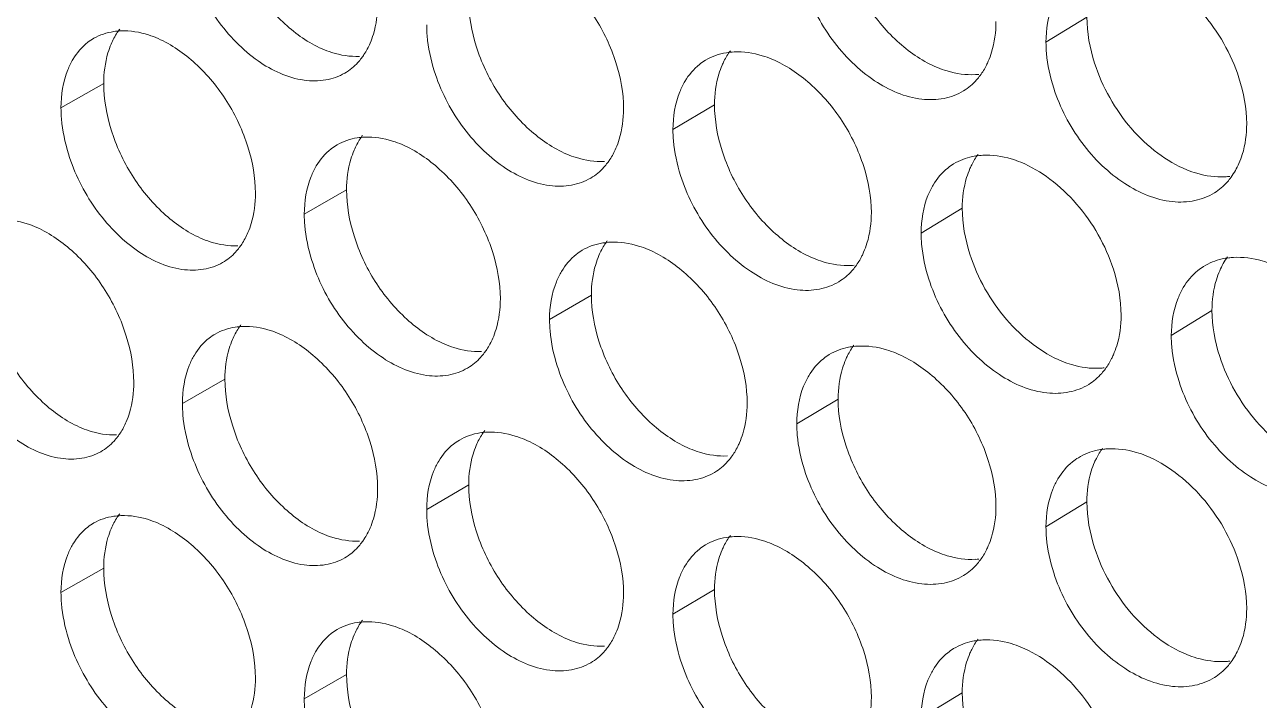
# Model space of a CAD drawing. Header units: millimetres. Extents: x 1177 to 4147, y 93 to 2194.
# Drawn here: x 2607.16 to 2627.24, y 760.61 to 771.58 of the extents above; entities that cross this region are included whole.
import ezdxf

# ---------------------------------------------------------------- set-up
doc = ezdxf.new("R2010")
doc.units = ezdxf.units.MM
doc.header["$LTSCALE"] = 0.1
doc.layers.get('0').update_dxf_attribs({"lineweight": 13})
doc.layers.add('标注', color=251, linetype='Continuous', lineweight=9)

# ---------------------------------------------------------------- blocks, each defined once
blk = doc.blocks.new('02')
at = {"layer": '标注'}
for p, q in [((4518.32, 693.704), (4517.37, 693.124)), ((4495.478, 692.164), (4494.485, 691.601)), ((4495.478, 692.164), (4494.485, 691.601)), ((4509.669, 691.67), (4508.703, 691.096)), ((4501.12, 689.696), (4500.138, 689.129)), ((4501.12, 689.696), (4500.138, 689.129)), ((4515.425, 689.27), (4514.47, 688.691)), ((4506.808, 687.255), (4505.836, 686.684)), ((4506.808, 687.255), (4505.836, 686.684)), ((4521.226, 686.896), (4520.281, 686.314)), ((4498.293, 685.302), (4497.306, 684.737)), ((4512.541, 684.841), (4511.58, 684.265)), ((4512.541, 684.841), (4511.58, 684.265)), ((4503.958, 682.847), (4502.981, 682.278)), ((4518.32, 682.454), (4517.37, 681.874)), ((4518.32, 682.454), (4517.37, 681.874)), ((4495.478, 680.914), (4494.485, 680.351)), ((4509.669, 680.42), (4508.703, 679.846)), ((4501.12, 678.446), (4500.138, 677.879)), ((4515.425, 678.02), (4514.47, 677.441))]:
    blk.add_line(p, q, dxfattribs=at)
for centre, radius, start, end in [((4515.644, 694.017), 1.649, 272.9969, 275.7719), ((4515.989, 688.839), 1.662, 93.0207, 95.749), ((4521.439, 691.662), 1.666, 273.2354, 276.9082), ((4512.763, 689.58), 1.64, 272.8765, 275.2009), ((4521.82, 686.451), 1.68, 93.2591, 96.8777), ((4513.09, 684.418), 1.654, 92.9003, 95.1818), ((4513.09, 684.418), 1.654, 92.9003, 95.1818), ((4518.536, 687.211), 1.657, 273.1165, 276.3409), ((4518.899, 682.016), 1.671, 93.1402, 96.3143), ((4518.899, 682.016), 1.671, 93.1402, 96.3143), ((4515.644, 682.767), 1.649, 272.9969, 275.7719), ((4515.644, 682.767), 1.649, 272.9969, 275.7719), ((4515.989, 677.589), 1.662, 93.0207, 95.749), ((4521.439, 680.412), 1.666, 273.2354, 276.9082), ((4521.439, 680.412), 1.666, 273.2354, 276.9082)]:
    blk.add_arc(centre, radius, start, end, dxfattribs=at)
for points, knots in [([(4498.293, 696.552), (4498.293, 696.19), (4498.43, 695.441), (4498.909, 694.404), (4499.627, 693.535), (4500.236, 693.107), (4500.554, 692.969)], [0, 0, 0, 0, 0.24456, 0.50691, 0.765504, 1, 1, 1, 1]), ([(4512.541, 696.091), (4512.541, 695.73), (4512.681, 694.982), (4513.171, 693.949), (4513.905, 693.088), (4514.524, 692.669), (4514.847, 692.535)], [0, 0, 0, 0, 0.243714, 0.505271, 0.763981, 1, 1, 1, 1]), ([(4507.555, 691.581), (4507.555, 691.942), (4507.415, 692.691), (4506.928, 693.725), (4506.199, 694.59), (4505.585, 695.014), (4505.264, 695.15)], [0, 0, 0, 0, 0.243914, 0.505794, 0.764596, 1, 1, 1, 1]), ([(4497.48, 694.917), (4497.62, 694.468), (4497.939, 693.825), (4498.537, 693.115), (4499.173, 692.566), (4499.907, 692.22), (4500.629, 692.219), (4500.944, 692.327), (4501.08, 692.406)], [0, 0, 0, 0, 0.287474, 0.429768, 0.565237, 0.801327, 0.903927, 1, 1, 1, 1]), ([(4522.034, 691.23), (4522.034, 691.591), (4521.856, 692.53), (4521.233, 693.623), (4520.411, 694.394), (4519.939, 694.675), (4519.698, 694.773)], [0, 0, 0, 0, 0.243289, 0.634182, 0.824608, 1, 1, 1, 1]), ([(4511.758, 694.448), (4511.902, 693.997), (4512.231, 693.352), (4512.847, 692.647), (4513.504, 692.104), (4514.26, 691.772), (4514.996, 691.79), (4515.316, 691.909), (4515.454, 691.993)], [0, 0, 0, 0, 0.28542, 0.427092, 0.562289, 0.79908, 0.902694, 1, 1, 1, 1]), ([(4517.649, 694.238), (4517.603, 694.161), (4517.433, 693.814), (4517.37, 693.42), (4517.37, 693.124)], [0, 0, 0, 0, 0.233202, 1, 1, 1, 1]), ([(4501.667, 693.1), (4501.696, 693.168), (4501.802, 693.462), (4501.842, 693.779), (4501.842, 694.018)], [0, 0, 0, 0, 0.235309, 1, 1, 1, 1]), ([(4503.958, 694.097), (4503.958, 693.736), (4504.096, 692.987), (4504.579, 691.952), (4505.304, 691.086), (4505.917, 690.661), (4506.237, 690.525)], [0, 0, 0, 0, 0.244219, 0.506251, 0.764892, 1, 1, 1, 1]), ([(4516.029, 692.68), (4516.059, 692.748), (4516.167, 693.043), (4516.208, 693.36), (4516.208, 693.6)], [0, 0, 0, 0, 0.236051, 1, 1, 1, 1]), ([(4518.32, 693.704), (4518.32, 693.344), (4518.495, 692.405), (4519.114, 691.31), (4519.933, 690.538), (4520.403, 690.257), (4520.644, 690.159)], [0, 0, 0, 0, 0.243591, 0.634592, 0.824826, 1, 1, 1, 1]), ([(4495.878, 693.386), (4495.821, 693.383), (4495.604, 693.364), (4495.39, 693.294), (4495.25, 693.214)], [0, 0, 0, 0, 0.258641, 1, 1, 1, 1]), ([(4495.878, 693.386), (4495.821, 693.383), (4495.604, 693.364), (4495.39, 693.294), (4495.25, 693.214)], [0, 0, 0, 0, 0.258641, 1, 1, 1, 1]), ([(4495.849, 693.427), (4495.83, 693.401), (4495.753, 693.292), (4495.691, 693.174), (4495.652, 693.081)], [0, 0, 0, 0, 0.243518, 1, 1, 1, 1]), ([(4495.849, 693.427), (4495.83, 693.401), (4495.753, 693.292), (4495.691, 693.174), (4495.652, 693.081)], [0, 0, 0, 0, 0.243518, 1, 1, 1, 1]), ([(4496.741, 693.207), (4496.668, 693.239), (4496.393, 693.344), (4496.094, 693.394), (4495.878, 693.386)], [0, 0, 0, 0, 0.266913, 1, 1, 1, 1]), ([(4496.741, 693.207), (4496.668, 693.239), (4496.393, 693.344), (4496.094, 693.394), (4495.878, 693.386)], [0, 0, 0, 0, 0.266913, 1, 1, 1, 1]), ([(4502.981, 693.528), (4502.981, 693.442), (4502.998, 693.08), (4503.074, 692.722), (4503.157, 692.459)], [0, 0, 0, 0, 0.239121, 1, 1, 1, 1]), ([(4495.25, 693.214), (4495.201, 693.186), (4495.007, 693.058), (4494.853, 692.875), (4494.763, 692.724)], [0, 0, 0, 0, 0.24456, 1, 1, 1, 1]), ([(4495.25, 693.214), (4495.201, 693.186), (4495.007, 693.058), (4494.853, 692.875), (4494.763, 692.724)], [0, 0, 0, 0, 0.24456, 1, 1, 1, 1]), ([(4495.652, 693.081), (4495.623, 693.014), (4495.517, 692.719), (4495.478, 692.403), (4495.478, 692.164)], [0, 0, 0, 0, 0.234922, 1, 1, 1, 1]), ([(4495.652, 693.081), (4495.623, 693.014), (4495.517, 692.719), (4495.478, 692.403), (4495.478, 692.164)], [0, 0, 0, 0, 0.234922, 1, 1, 1, 1]), ([(4499.003, 689.622), (4499.003, 689.983), (4498.866, 690.733), (4498.385, 691.77), (4497.666, 692.639), (4497.058, 693.068), (4496.741, 693.207)], [0, 0, 0, 0, 0.244427, 0.506785, 0.765518, 1, 1, 1, 1]), ([(4499.003, 689.622), (4499.003, 689.983), (4498.866, 690.733), (4498.385, 691.77), (4497.666, 692.639), (4497.058, 693.068), (4496.741, 693.207)], [0, 0, 0, 0, 0.244427, 0.506785, 0.765518, 1, 1, 1, 1]), ([(4501.468, 692.755), (4501.488, 692.781), (4501.564, 692.889), (4501.627, 693.008), (4501.667, 693.1)], [0, 0, 0, 0, 0.243785, 1, 1, 1, 1]), ([(4517.37, 693.124), (4517.37, 693.037), (4517.387, 692.676), (4517.465, 692.319), (4517.549, 692.057)], [0, 0, 0, 0, 0.23931, 1, 1, 1, 1]), ([(4500.554, 692.969), (4500.626, 692.937), (4500.902, 692.833), (4501.202, 692.785), (4501.419, 692.794)], [0, 0, 0, 0, 0.266492, 1, 1, 1, 1]), ([(4501.08, 692.406), (4501.192, 692.471), (4501.33, 692.584), (4501.441, 692.719), (4501.468, 692.755)], [0, 0, 0, 0, 0.744134, 1, 1, 1, 1]), ([(4510.123, 692.897), (4510.064, 692.894), (4509.833, 692.871), (4509.608, 692.793), (4509.46, 692.705)], [0, 0, 0, 0, 0.258753, 1, 1, 1, 1]), ([(4510.038, 692.925), (4509.981, 692.848), (4509.913, 692.737), (4509.859, 692.62), (4509.846, 692.59)], [0, 0, 0, 0, 0.74352, 1, 1, 1, 1]), ([(4511.004, 692.729), (4510.93, 692.76), (4510.648, 692.862), (4510.343, 692.908), (4510.123, 692.897)], [0, 0, 0, 0, 0.266077, 1, 1, 1, 1]), ([(4494.763, 692.724), (4494.717, 692.647), (4494.547, 692.297), (4494.485, 691.9), (4494.485, 691.601)], [0, 0, 0, 0, 0.231308, 1, 1, 1, 1]), ([(4494.763, 692.724), (4494.717, 692.647), (4494.547, 692.297), (4494.485, 691.9), (4494.485, 691.601)], [0, 0, 0, 0, 0.231308, 1, 1, 1, 1]), ([(4503.157, 692.459), (4503.298, 692.01), (4503.621, 691.365), (4504.227, 690.658), (4504.871, 690.111), (4505.614, 689.771), (4506.341, 689.777), (4506.658, 689.89), (4506.795, 689.97)], [0, 0, 0, 0, 0.286646, 0.428688, 0.564047, 0.800418, 0.903427, 1, 1, 1, 1]), ([(4509.46, 692.705), (4509.412, 692.676), (4509.222, 692.545), (4509.07, 692.363), (4508.981, 692.214)], [0, 0, 0, 0, 0.245151, 1, 1, 1, 1]), ([(4509.846, 692.59), (4509.817, 692.522), (4509.709, 692.227), (4509.669, 691.91), (4509.669, 691.67)], [0, 0, 0, 0, 0.235665, 1, 1, 1, 1]), ([(4513.313, 689.17), (4513.313, 689.531), (4513.172, 690.28), (4512.681, 691.313), (4511.946, 692.174), (4511.327, 692.594), (4511.004, 692.729)], [0, 0, 0, 0, 0.243576, 0.505139, 0.763987, 1, 1, 1, 1]), ([(4514.847, 692.535), (4514.921, 692.505), (4515.204, 692.403), (4515.51, 692.359), (4515.73, 692.371)], [0, 0, 0, 0, 0.265674, 1, 1, 1, 1]), ([(4515.841, 692.351), (4515.897, 692.427), (4515.963, 692.536), (4516.016, 692.65), (4516.029, 692.68)], [0, 0, 0, 0, 0.743887, 1, 1, 1, 1]), ([(4495.478, 692.164), (4495.478, 691.802), (4495.615, 691.052), (4496.091, 690.015), (4496.806, 689.144), (4497.412, 688.714), (4497.729, 688.575)], [0, 0, 0, 0, 0.244732, 0.507241, 0.765812, 1, 1, 1, 1]), ([(4495.478, 692.164), (4495.478, 691.802), (4495.615, 691.052), (4496.091, 690.015), (4496.806, 689.144), (4497.412, 688.714), (4497.729, 688.575)], [0, 0, 0, 0, 0.244732, 0.507241, 0.765812, 1, 1, 1, 1]), ([(4508.981, 692.214), (4508.935, 692.137), (4508.765, 691.788), (4508.703, 691.393), (4508.703, 691.096)], [0, 0, 0, 0, 0.2325, 1, 1, 1, 1]), ([(4515.454, 691.993), (4515.566, 692.061), (4515.703, 692.178), (4515.814, 692.315), (4515.841, 692.351)], [0, 0, 0, 0, 0.744581, 1, 1, 1, 1]), ([(4517.549, 692.057), (4517.695, 691.606), (4518.028, 690.96), (4518.651, 690.257), (4519.316, 689.716), (4520.081, 689.391), (4520.822, 689.417), (4521.144, 689.54), (4521.283, 689.626)], [0, 0, 0, 0, 0.284613, 0.426043, 0.561135, 0.798206, 0.902216, 1, 1, 1, 1]), ([(4494.485, 691.601), (4494.485, 691.515), (4494.502, 691.153), (4494.577, 690.794), (4494.659, 690.531)], [0, 0, 0, 0, 0.239012, 1, 1, 1, 1]), ([(4494.485, 691.601), (4494.485, 691.515), (4494.502, 691.153), (4494.577, 690.794), (4494.659, 690.531)], [0, 0, 0, 0, 0.239012, 1, 1, 1, 1]), ([(4509.669, 691.67), (4509.669, 691.309), (4509.808, 690.56), (4510.296, 689.526), (4511.027, 688.664), (4511.644, 688.243), (4511.966, 688.108)], [0, 0, 0, 0, 0.243882, 0.505596, 0.764283, 1, 1, 1, 1]), ([(4507.378, 690.662), (4507.407, 690.73), (4507.514, 691.024), (4507.555, 691.341), (4507.555, 691.581)], [0, 0, 0, 0, 0.235606, 1, 1, 1, 1]), ([(4508.703, 691.096), (4508.703, 691.01), (4508.719, 690.648), (4508.797, 690.29), (4508.88, 690.028)], [0, 0, 0, 0, 0.239196, 1, 1, 1, 1]), ([(4521.853, 690.31), (4521.883, 690.378), (4521.992, 690.673), (4522.034, 690.991), (4522.034, 691.23)], [0, 0, 0, 0, 0.236346, 1, 1, 1, 1]), ([(4500.9, 690.741), (4500.851, 690.712), (4500.659, 690.583), (4500.505, 690.4), (4500.416, 690.25)], [0, 0, 0, 0, 0.244804, 1, 1, 1, 1]), ([(4500.9, 690.741), (4500.851, 690.712), (4500.659, 690.583), (4500.505, 690.4), (4500.416, 690.25)], [0, 0, 0, 0, 0.244804, 1, 1, 1, 1]), ([(4501.541, 690.92), (4501.484, 690.918), (4501.261, 690.897), (4501.043, 690.824), (4500.9, 690.741)], [0, 0, 0, 0, 0.258684, 1, 1, 1, 1]), ([(4501.541, 690.92), (4501.484, 690.918), (4501.261, 690.897), (4501.043, 690.824), (4500.9, 690.741)], [0, 0, 0, 0, 0.258684, 1, 1, 1, 1]), ([(4501.492, 690.959), (4501.473, 690.933), (4501.397, 690.825), (4501.334, 690.707), (4501.295, 690.615)], [0, 0, 0, 0, 0.243764, 1, 1, 1, 1]), ([(4501.492, 690.959), (4501.473, 690.933), (4501.397, 690.825), (4501.334, 690.707), (4501.295, 690.615)], [0, 0, 0, 0, 0.243764, 1, 1, 1, 1]), ([(4502.412, 690.746), (4502.339, 690.777), (4502.061, 690.881), (4501.759, 690.929), (4501.541, 690.92)], [0, 0, 0, 0, 0.266573, 1, 1, 1, 1]), ([(4502.412, 690.746), (4502.339, 690.777), (4502.061, 690.881), (4501.759, 690.929), (4501.541, 690.92)], [0, 0, 0, 0, 0.266573, 1, 1, 1, 1]), ([(4504.693, 687.171), (4504.693, 687.532), (4504.554, 688.282), (4504.069, 689.317), (4503.343, 690.183), (4502.731, 690.609), (4502.412, 690.746)], [0, 0, 0, 0, 0.244084, 0.506123, 0.764903, 1, 1, 1, 1]), ([(4504.693, 687.171), (4504.693, 687.532), (4504.554, 688.282), (4504.069, 689.317), (4503.343, 690.183), (4502.731, 690.609), (4502.412, 690.746)], [0, 0, 0, 0, 0.244084, 0.506123, 0.764903, 1, 1, 1, 1]), ([(4494.659, 690.531), (4494.798, 690.083), (4495.115, 689.439), (4495.709, 688.729), (4496.342, 688.178), (4497.071, 687.829), (4497.79, 687.825), (4498.104, 687.931), (4498.239, 688.009)], [0, 0, 0, 0, 0.287891, 0.430312, 0.565838, 0.801787, 0.904179, 1, 1, 1, 1]), ([(4494.659, 690.531), (4494.798, 690.083), (4495.115, 689.439), (4495.709, 688.729), (4496.342, 688.178), (4497.071, 687.829), (4497.79, 687.825), (4498.104, 687.931), (4498.239, 688.009)], [0, 0, 0, 0, 0.287891, 0.430312, 0.565838, 0.801787, 0.904179, 1, 1, 1, 1]), ([(4501.295, 690.615), (4501.266, 690.547), (4501.16, 690.252), (4501.12, 689.936), (4501.12, 689.696)], [0, 0, 0, 0, 0.235219, 1, 1, 1, 1]), ([(4501.295, 690.615), (4501.266, 690.547), (4501.16, 690.252), (4501.12, 689.936), (4501.12, 689.696)], [0, 0, 0, 0, 0.235219, 1, 1, 1, 1]), ([(4506.237, 690.525), (4506.31, 690.494), (4506.589, 690.391), (4506.891, 690.345), (4507.109, 690.355)], [0, 0, 0, 0, 0.26616, 1, 1, 1, 1]), ([(4507.183, 690.323), (4507.202, 690.348), (4507.277, 690.455), (4507.339, 690.571), (4507.378, 690.662)], [0, 0, 0, 0, 0.244103, 1, 1, 1, 1]), ([(4515.823, 690.493), (4515.769, 690.487), (4515.56, 690.456), (4515.358, 690.379), (4515.224, 690.298)], [0, 0, 0, 0, 0.257249, 1, 1, 1, 1]), ([(4515.791, 690.518), (4515.735, 690.443), (4515.67, 690.334), (4515.616, 690.22), (4515.604, 690.19)], [0, 0, 0, 0, 0.743867, 1, 1, 1, 1]), ([(4516.789, 690.335), (4516.715, 690.365), (4516.43, 690.466), (4516.123, 690.51), (4515.901, 690.499)], [0, 0, 0, 0, 0.265755, 1, 1, 1, 1]), ([(4500.416, 690.25), (4500.37, 690.173), (4500.199, 689.824), (4500.138, 689.427), (4500.138, 689.129)], [0, 0, 0, 0, 0.231788, 1, 1, 1, 1]), ([(4500.416, 690.25), (4500.37, 690.173), (4500.199, 689.824), (4500.138, 689.427), (4500.138, 689.129)], [0, 0, 0, 0, 0.231788, 1, 1, 1, 1]), ([(4506.795, 689.97), (4506.907, 690.037), (4507.045, 690.151), (4507.156, 690.287), (4507.183, 690.323)], [0, 0, 0, 0, 0.744319, 1, 1, 1, 1]), ([(4515.224, 690.298), (4515.176, 690.269), (4514.988, 690.137), (4514.837, 689.956), (4514.748, 689.807)], [0, 0, 0, 0, 0.24537, 1, 1, 1, 1]), ([(4515.604, 690.19), (4515.574, 690.122), (4515.466, 689.827), (4515.425, 689.509), (4515.425, 689.27)], [0, 0, 0, 0, 0.235961, 1, 1, 1, 1]), ([(4519.116, 686.787), (4519.116, 687.148), (4518.939, 688.087), (4518.318, 689.181), (4517.499, 689.954), (4517.029, 690.237), (4516.789, 690.335)], [0, 0, 0, 0, 0.243452, 0.63453, 0.824864, 1, 1, 1, 1]), ([(4520.644, 690.159), (4520.718, 690.129), (4521.004, 690.029), (4521.311, 689.986), (4521.533, 689.999)], [0, 0, 0, 0, 0.265359, 1, 1, 1, 1]), ([(4508.88, 690.028), (4509.023, 689.578), (4509.35, 688.933), (4509.962, 688.227), (4510.615, 687.683), (4511.366, 687.348), (4512.099, 687.362), (4512.418, 687.479), (4512.556, 687.562)], [0, 0, 0, 0, 0.285826, 0.427621, 0.562871, 0.799523, 0.902937, 1, 1, 1, 1]), ([(4521.283, 689.626), (4521.395, 689.695), (4521.532, 689.813), (4521.643, 689.951), (4521.669, 689.988)], [0, 0, 0, 0, 0.744745, 1, 1, 1, 1]), ([(4498.829, 688.704), (4498.858, 688.772), (4498.964, 689.066), (4499.003, 689.383), (4499.003, 689.622)], [0, 0, 0, 0, 0.23516, 1, 1, 1, 1]), ([(4498.829, 688.704), (4498.858, 688.772), (4498.964, 689.066), (4499.003, 689.383), (4499.003, 689.622)], [0, 0, 0, 0, 0.23516, 1, 1, 1, 1]), ([(4501.12, 689.696), (4501.12, 689.335), (4501.257, 688.585), (4501.739, 687.549), (4502.46, 686.682), (4503.071, 686.256), (4503.389, 686.119)], [0, 0, 0, 0, 0.244389, 0.506579, 0.765197, 1, 1, 1, 1]), ([(4501.12, 689.696), (4501.12, 689.335), (4501.257, 688.585), (4501.739, 687.549), (4502.46, 686.682), (4503.071, 686.256), (4503.389, 686.119)], [0, 0, 0, 0, 0.244389, 0.506579, 0.765197, 1, 1, 1, 1]), ([(4514.748, 689.807), (4514.702, 689.73), (4514.532, 689.382), (4514.47, 688.987), (4514.47, 688.691)], [0, 0, 0, 0, 0.232969, 1, 1, 1, 1]), ([(4493.923, 688.823), (4493.851, 688.855), (4493.577, 688.961), (4493.279, 689.011), (4493.063, 689.003)], [0, 0, 0, 0, 0.267086, 1, 1, 1, 1]), ([(4500.138, 689.129), (4500.138, 689.043), (4500.154, 688.681), (4500.23, 688.323), (4500.313, 688.06)], [0, 0, 0, 0, 0.239084, 1, 1, 1, 1]), ([(4500.138, 689.129), (4500.138, 689.043), (4500.154, 688.681), (4500.23, 688.323), (4500.313, 688.06)], [0, 0, 0, 0, 0.239084, 1, 1, 1, 1]), ([(4513.134, 688.251), (4513.164, 688.318), (4513.272, 688.613), (4513.313, 688.931), (4513.313, 689.17)], [0, 0, 0, 0, 0.235903, 1, 1, 1, 1]), ([(4515.425, 689.27), (4515.425, 688.909), (4515.6, 687.97), (4516.216, 686.874), (4517.032, 686.1), (4517.5, 685.817), (4517.74, 685.719)], [0, 0, 0, 0, 0.243755, 0.63494, 0.825083, 1, 1, 1, 1]), ([(4496.176, 685.232), (4496.176, 685.593), (4496.039, 686.343), (4495.56, 687.381), (4494.844, 688.252), (4494.239, 688.683), (4493.923, 688.823)], [0, 0, 0, 0, 0.244599, 0.507118, 0.765827, 1, 1, 1, 1]), ([(4497.729, 688.575), (4497.801, 688.544), (4498.076, 688.439), (4498.375, 688.39), (4498.591, 688.399)], [0, 0, 0, 0, 0.266662, 1, 1, 1, 1]), ([(4497.729, 688.575), (4497.801, 688.544), (4498.076, 688.439), (4498.375, 688.39), (4498.591, 688.399)], [0, 0, 0, 0, 0.266662, 1, 1, 1, 1]), ([(4498.628, 688.356), (4498.648, 688.382), (4498.725, 688.492), (4498.789, 688.611), (4498.829, 688.704)], [0, 0, 0, 0, 0.243623, 1, 1, 1, 1]), ([(4498.628, 688.356), (4498.648, 688.382), (4498.725, 688.492), (4498.789, 688.611), (4498.829, 688.704)], [0, 0, 0, 0, 0.243623, 1, 1, 1, 1]), ([(4507.251, 688.481), (4507.192, 688.478), (4506.965, 688.456), (4506.741, 688.38), (4506.595, 688.294)], [0, 0, 0, 0, 0.258729, 1, 1, 1, 1]), ([(4507.251, 688.481), (4507.192, 688.478), (4506.965, 688.456), (4506.741, 688.38), (4506.595, 688.294)], [0, 0, 0, 0, 0.258729, 1, 1, 1, 1]), ([(4507.178, 688.513), (4507.159, 688.487), (4507.084, 688.381), (4507.023, 688.265), (4506.984, 688.175)], [0, 0, 0, 0, 0.244083, 1, 1, 1, 1]), ([(4507.178, 688.513), (4507.159, 688.487), (4507.084, 688.381), (4507.023, 688.265), (4506.984, 688.175)], [0, 0, 0, 0, 0.244083, 1, 1, 1, 1]), ([(4508.128, 688.311), (4508.055, 688.342), (4507.774, 688.445), (4507.471, 688.491), (4507.251, 688.481)], [0, 0, 0, 0, 0.26624, 1, 1, 1, 1]), ([(4508.128, 688.311), (4508.055, 688.342), (4507.774, 688.445), (4507.471, 688.491), (4507.251, 688.481)], [0, 0, 0, 0, 0.26624, 1, 1, 1, 1]), ([(4514.47, 688.691), (4514.47, 688.605), (4514.487, 688.243), (4514.564, 687.886), (4514.648, 687.624)], [0, 0, 0, 0, 0.239271, 1, 1, 1, 1]), ([(4498.239, 688.009), (4498.352, 688.074), (4498.49, 688.186), (4498.601, 688.32), (4498.628, 688.356)], [0, 0, 0, 0, 0.744037, 1, 1, 1, 1]), ([(4498.239, 688.009), (4498.352, 688.074), (4498.49, 688.186), (4498.601, 688.32), (4498.628, 688.356)], [0, 0, 0, 0, 0.744037, 1, 1, 1, 1]), ([(4506.595, 688.294), (4506.547, 688.265), (4506.356, 688.135), (4506.204, 687.952), (4506.115, 687.803)], [0, 0, 0, 0, 0.245038, 1, 1, 1, 1]), ([(4506.595, 688.294), (4506.547, 688.265), (4506.356, 688.135), (4506.204, 687.952), (4506.115, 687.803)], [0, 0, 0, 0, 0.245038, 1, 1, 1, 1]), ([(4506.984, 688.175), (4506.955, 688.107), (4506.848, 687.812), (4506.808, 687.495), (4506.808, 687.255)], [0, 0, 0, 0, 0.235516, 1, 1, 1, 1]), ([(4506.984, 688.175), (4506.955, 688.107), (4506.848, 687.812), (4506.808, 687.495), (4506.808, 687.255)], [0, 0, 0, 0, 0.235516, 1, 1, 1, 1]), ([(4510.428, 684.747), (4510.428, 685.108), (4510.288, 685.857), (4509.799, 686.891), (4509.067, 687.753), (4508.45, 688.176), (4508.128, 688.311)], [0, 0, 0, 0, 0.243745, 0.505466, 0.764291, 1, 1, 1, 1]), ([(4510.428, 684.747), (4510.428, 685.108), (4510.288, 685.857), (4509.799, 686.891), (4509.067, 687.753), (4508.45, 688.176), (4508.128, 688.311)], [0, 0, 0, 0, 0.243745, 0.505466, 0.764291, 1, 1, 1, 1]), ([(4512.944, 687.918), (4513, 687.995), (4513.067, 688.105), (4513.121, 688.22), (4513.134, 688.251)], [0, 0, 0, 0, 0.743715, 1, 1, 1, 1]), ([(4500.313, 688.06), (4500.453, 687.611), (4500.774, 686.967), (4501.376, 686.258), (4502.016, 685.71), (4502.755, 685.367), (4503.479, 685.369), (4503.795, 685.48), (4503.931, 685.56)], [0, 0, 0, 0, 0.287059, 0.429226, 0.56464, 0.800871, 0.903676, 1, 1, 1, 1]), ([(4500.313, 688.06), (4500.453, 687.611), (4500.774, 686.967), (4501.376, 686.258), (4502.016, 685.71), (4502.755, 685.367), (4503.479, 685.369), (4503.795, 685.48), (4503.931, 685.56)], [0, 0, 0, 0, 0.287059, 0.429226, 0.56464, 0.800871, 0.903676, 1, 1, 1, 1]), ([(4511.966, 688.108), (4512.039, 688.078), (4512.321, 687.976), (4512.625, 687.931), (4512.845, 687.942)], [0, 0, 0, 0, 0.265834, 1, 1, 1, 1]), ([(4512.556, 687.562), (4512.668, 687.63), (4512.806, 687.745), (4512.917, 687.882), (4512.944, 687.918)], [0, 0, 0, 0, 0.744496, 1, 1, 1, 1]), ([(4521.032, 687.918), (4520.984, 687.889), (4520.798, 687.756), (4520.648, 687.575), (4520.56, 687.427)], [0, 0, 0, 0, 0.245581, 1, 1, 1, 1]), ([(4521.619, 688.118), (4521.566, 688.112), (4521.361, 688.077), (4521.163, 687.999), (4521.032, 687.918)], [0, 0, 0, 0, 0.256832, 1, 1, 1, 1]), ([(4522.619, 687.968), (4522.544, 687.998), (4522.257, 688.098), (4521.947, 688.14), (4521.724, 688.128)], [0, 0, 0, 0, 0.26544, 1, 1, 1, 1]), ([(4492.675, 687.782), (4492.675, 687.421), (4492.811, 686.671), (4493.285, 685.632), (4493.997, 684.76), (4494.601, 684.328), (4494.917, 684.189)], [0, 0, 0, 0, 0.244904, 0.507573, 0.76612, 1, 1, 1, 1]), ([(4506.115, 687.803), (4506.069, 687.726), (4505.898, 687.377), (4505.836, 686.981), (4505.836, 686.684)], [0, 0, 0, 0, 0.232263, 1, 1, 1, 1]), ([(4506.115, 687.803), (4506.069, 687.726), (4505.898, 687.377), (4505.836, 686.981), (4505.836, 686.684)], [0, 0, 0, 0, 0.232263, 1, 1, 1, 1]), ([(4514.648, 687.624), (4514.793, 687.173), (4515.124, 686.527), (4515.744, 685.824), (4516.404, 685.282), (4517.165, 684.953), (4517.903, 684.975), (4518.224, 685.096), (4518.362, 685.181)], [0, 0, 0, 0, 0.285015, 0.426566, 0.56171, 0.798641, 0.902454, 1, 1, 1, 1]), ([(4521.406, 687.818), (4521.376, 687.75), (4521.267, 687.454), (4521.226, 687.136), (4521.226, 686.896)], [0, 0, 0, 0, 0.236256, 1, 1, 1, 1]), ([(4520.56, 687.427), (4520.514, 687.349), (4520.344, 687.002), (4520.281, 686.609), (4520.281, 686.314)], [0, 0, 0, 0, 0.233434, 1, 1, 1, 1]), ([(4504.517, 686.253), (4504.546, 686.32), (4504.653, 686.615), (4504.693, 686.932), (4504.693, 687.171)], [0, 0, 0, 0, 0.235457, 1, 1, 1, 1]), ([(4504.517, 686.253), (4504.546, 686.32), (4504.653, 686.615), (4504.693, 686.932), (4504.693, 687.171)], [0, 0, 0, 0, 0.235457, 1, 1, 1, 1]), ([(4506.808, 687.255), (4506.808, 686.894), (4506.946, 686.145), (4507.432, 685.111), (4508.16, 684.247), (4508.775, 683.824), (4509.096, 683.688)], [0, 0, 0, 0, 0.24405, 0.505923, 0.764587, 1, 1, 1, 1]), ([(4506.808, 687.255), (4506.808, 686.894), (4506.946, 686.145), (4507.432, 685.111), (4508.16, 684.247), (4508.775, 683.824), (4509.096, 683.688)], [0, 0, 0, 0, 0.24405, 0.505923, 0.764587, 1, 1, 1, 1]), ([(4518.936, 685.866), (4518.965, 685.934), (4519.074, 686.229), (4519.116, 686.547), (4519.116, 686.787)], [0, 0, 0, 0, 0.236199, 1, 1, 1, 1]), ([(4521.226, 686.896), (4521.226, 686.536), (4521.402, 685.597), (4522.024, 684.504), (4522.845, 683.733), (4523.318, 683.453), (4523.559, 683.356)], [0, 0, 0, 0, 0.243429, 0.634245, 0.824571, 1, 1, 1, 1]), ([(4498.704, 686.524), (4498.647, 686.522), (4498.427, 686.502), (4498.211, 686.431), (4498.069, 686.349)], [0, 0, 0, 0, 0.258662, 1, 1, 1, 1]), ([(4498.667, 686.567), (4498.647, 686.541), (4498.57, 686.432), (4498.507, 686.313), (4498.468, 686.22)], [0, 0, 0, 0, 0.243602, 1, 1, 1, 1]), ([(4499.57, 686.348), (4499.498, 686.38), (4499.221, 686.485), (4498.921, 686.533), (4498.704, 686.524)], [0, 0, 0, 0, 0.266742, 1, 1, 1, 1]), ([(4505.836, 686.684), (4505.836, 686.597), (4505.853, 686.236), (4505.93, 685.878), (4506.013, 685.615)], [0, 0, 0, 0, 0.239158, 1, 1, 1, 1]), ([(4505.836, 686.684), (4505.836, 686.597), (4505.853, 686.236), (4505.93, 685.878), (4506.013, 685.615)], [0, 0, 0, 0, 0.239158, 1, 1, 1, 1]), ([(4491.85, 686.152), (4491.988, 685.704), (4492.302, 685.061), (4492.894, 684.349), (4493.522, 683.797), (4494.247, 683.446), (4494.963, 683.437), (4495.276, 683.542), (4495.411, 683.619)], [0, 0, 0, 0, 0.288311, 0.430859, 0.566442, 0.80225, 0.904434, 1, 1, 1, 1]), ([(4498.069, 686.349), (4498.02, 686.321), (4497.827, 686.192), (4497.673, 686.009), (4497.584, 685.859)], [0, 0, 0, 0, 0.244683, 1, 1, 1, 1]), ([(4498.468, 686.22), (4498.439, 686.152), (4498.333, 685.857), (4498.293, 685.541), (4498.293, 685.302)], [0, 0, 0, 0, 0.235071, 1, 1, 1, 1]), ([(4501.842, 682.768), (4501.842, 683.129), (4501.704, 683.879), (4501.221, 684.915), (4500.499, 685.782), (4499.889, 686.21), (4499.57, 686.348)], [0, 0, 0, 0, 0.244255, 0.506454, 0.76521, 1, 1, 1, 1]), ([(4504.32, 685.911), (4504.339, 685.936), (4504.415, 686.044), (4504.477, 686.161), (4504.517, 686.253)], [0, 0, 0, 0, 0.243945, 1, 1, 1, 1]), ([(4504.32, 685.911), (4504.339, 685.936), (4504.415, 686.044), (4504.477, 686.161), (4504.517, 686.253)], [0, 0, 0, 0, 0.243945, 1, 1, 1, 1]), ([(4520.281, 686.314), (4520.281, 686.227), (4520.299, 685.866), (4520.377, 685.509), (4520.461, 685.247)], [0, 0, 0, 0, 0.239348, 1, 1, 1, 1]), ([(4497.584, 685.859), (4497.538, 685.782), (4497.367, 685.432), (4497.306, 685.035), (4497.306, 684.737)], [0, 0, 0, 0, 0.231548, 1, 1, 1, 1]), ([(4503.389, 686.119), (4503.462, 686.087), (4503.74, 685.984), (4504.041, 685.936), (4504.258, 685.946)], [0, 0, 0, 0, 0.266325, 1, 1, 1, 1]), ([(4503.389, 686.119), (4503.462, 686.087), (4503.74, 685.984), (4504.041, 685.936), (4504.258, 685.946)], [0, 0, 0, 0, 0.266325, 1, 1, 1, 1]), ([(4503.931, 685.56), (4504.044, 685.626), (4504.182, 685.739), (4504.293, 685.875), (4504.32, 685.911)], [0, 0, 0, 0, 0.744227, 1, 1, 1, 1]), ([(4503.931, 685.56), (4504.044, 685.626), (4504.182, 685.739), (4504.293, 685.875), (4504.32, 685.911)], [0, 0, 0, 0, 0.744227, 1, 1, 1, 1]), ([(4512.336, 685.873), (4512.288, 685.844), (4512.099, 685.713), (4511.948, 685.531), (4511.859, 685.382)], [0, 0, 0, 0, 0.245262, 1, 1, 1, 1]), ([(4512.336, 685.873), (4512.288, 685.844), (4512.099, 685.713), (4511.948, 685.531), (4511.859, 685.382)], [0, 0, 0, 0, 0.245262, 1, 1, 1, 1]), ([(4512.941, 686.065), (4512.887, 686.06), (4512.676, 686.03), (4512.472, 685.954), (4512.336, 685.873)], [0, 0, 0, 0, 0.257466, 1, 1, 1, 1]), ([(4512.941, 686.065), (4512.887, 686.06), (4512.676, 686.03), (4512.472, 685.954), (4512.336, 685.873)], [0, 0, 0, 0, 0.257466, 1, 1, 1, 1]), ([(4512.909, 686.093), (4512.852, 686.017), (4512.786, 685.907), (4512.732, 685.792), (4512.719, 685.762)], [0, 0, 0, 0, 0.743694, 1, 1, 1, 1]), ([(4512.909, 686.093), (4512.852, 686.017), (4512.786, 685.907), (4512.732, 685.792), (4512.719, 685.762)], [0, 0, 0, 0, 0.743694, 1, 1, 1, 1]), ([(4513.891, 685.904), (4513.817, 685.934), (4513.533, 686.036), (4513.228, 686.081), (4513.007, 686.069)], [0, 0, 0, 0, 0.265915, 1, 1, 1, 1]), ([(4513.891, 685.904), (4513.817, 685.934), (4513.533, 686.036), (4513.228, 686.081), (4513.007, 686.069)], [0, 0, 0, 0, 0.265915, 1, 1, 1, 1]), ([(4516.208, 682.35), (4516.208, 682.711), (4516.067, 683.46), (4515.574, 684.491), (4514.836, 685.351), (4514.214, 685.77), (4513.891, 685.904)], [0, 0, 0, 0, 0.243409, 0.504813, 0.763684, 1, 1, 1, 1]), ([(4516.208, 682.35), (4516.208, 682.711), (4516.067, 683.46), (4515.574, 684.491), (4514.836, 685.351), (4514.214, 685.77), (4513.891, 685.904)], [0, 0, 0, 0, 0.243409, 0.504813, 0.763684, 1, 1, 1, 1]), ([(4518.75, 685.541), (4518.805, 685.616), (4518.87, 685.724), (4518.923, 685.837), (4518.936, 685.866)], [0, 0, 0, 0, 0.744058, 1, 1, 1, 1]), ([(4506.013, 685.615), (4506.155, 685.165), (4506.48, 684.521), (4507.089, 683.814), (4507.737, 683.268), (4508.484, 682.931), (4509.215, 682.941), (4509.533, 683.056), (4509.67, 683.138)], [0, 0, 0, 0, 0.286235, 0.428153, 0.563457, 0.799968, 0.903181, 1, 1, 1, 1]), ([(4506.013, 685.615), (4506.155, 685.165), (4506.48, 684.521), (4507.089, 683.814), (4507.737, 683.268), (4508.484, 682.931), (4509.215, 682.941), (4509.533, 683.056), (4509.67, 683.138)], [0, 0, 0, 0, 0.286235, 0.428153, 0.563457, 0.799968, 0.903181, 1, 1, 1, 1]), ([(4512.719, 685.762), (4512.69, 685.694), (4512.582, 685.399), (4512.541, 685.081), (4512.541, 684.841)], [0, 0, 0, 0, 0.235813, 1, 1, 1, 1]), ([(4512.719, 685.762), (4512.69, 685.694), (4512.582, 685.399), (4512.541, 685.081), (4512.541, 684.841)], [0, 0, 0, 0, 0.235813, 1, 1, 1, 1]), ([(4517.74, 685.719), (4517.814, 685.688), (4518.098, 685.588), (4518.405, 685.544), (4518.626, 685.557)], [0, 0, 0, 0, 0.265516, 1, 1, 1, 1]), ([(4498.293, 685.302), (4498.293, 684.94), (4498.43, 684.191), (4498.909, 683.154), (4499.627, 682.285), (4500.236, 681.857), (4500.554, 681.719)], [0, 0, 0, 0, 0.24456, 0.50691, 0.765504, 1, 1, 1, 1]), ([(4511.859, 685.382), (4511.813, 685.305), (4511.643, 684.957), (4511.58, 684.562), (4511.58, 684.265)], [0, 0, 0, 0, 0.232735, 1, 1, 1, 1]), ([(4511.859, 685.382), (4511.813, 685.305), (4511.643, 684.957), (4511.58, 684.562), (4511.58, 684.265)], [0, 0, 0, 0, 0.232735, 1, 1, 1, 1]), ([(4518.362, 685.181), (4518.475, 685.25), (4518.612, 685.367), (4518.723, 685.505), (4518.75, 685.541)], [0, 0, 0, 0, 0.744664, 1, 1, 1, 1]), ([(4496.002, 684.315), (4496.031, 684.382), (4496.137, 684.677), (4496.176, 684.993), (4496.176, 685.232)], [0, 0, 0, 0, 0.235011, 1, 1, 1, 1]), ([(4520.461, 685.247), (4520.608, 684.795), (4520.943, 684.149), (4521.57, 683.447), (4522.239, 682.908), (4523.008, 682.586), (4523.752, 682.616), (4524.075, 682.741), (4524.214, 682.827)], [0, 0, 0, 0, 0.284212, 0.425524, 0.560563, 0.797774, 0.901979, 1, 1, 1, 1]), ([(4497.306, 684.737), (4497.306, 684.651), (4497.322, 684.288), (4497.398, 683.93), (4497.48, 683.667)], [0, 0, 0, 0, 0.239048, 1, 1, 1, 1]), ([(4510.25, 683.828), (4510.28, 683.896), (4510.387, 684.19), (4510.428, 684.508), (4510.428, 684.747)], [0, 0, 0, 0, 0.235754, 1, 1, 1, 1]), ([(4510.25, 683.828), (4510.28, 683.896), (4510.387, 684.19), (4510.428, 684.508), (4510.428, 684.747)], [0, 0, 0, 0, 0.235754, 1, 1, 1, 1]), ([(4512.541, 684.841), (4512.541, 684.48), (4512.681, 683.732), (4513.171, 682.699), (4513.905, 681.838), (4514.524, 681.419), (4514.847, 681.285)], [0, 0, 0, 0, 0.243714, 0.505271, 0.763981, 1, 1, 1, 1]), ([(4512.541, 684.841), (4512.541, 684.48), (4512.681, 683.732), (4513.171, 682.699), (4513.905, 681.838), (4514.524, 681.419), (4514.847, 681.285)], [0, 0, 0, 0, 0.243714, 0.505271, 0.763981, 1, 1, 1, 1]), ([(4494.917, 684.189), (4494.988, 684.157), (4495.262, 684.051), (4495.56, 684.002), (4495.775, 684.01)], [0, 0, 0, 0, 0.266833, 1, 1, 1, 1]), ([(4495.803, 683.968), (4495.823, 683.994), (4495.9, 684.103), (4495.962, 684.222), (4496.002, 684.315)], [0, 0, 0, 0, 0.243534, 1, 1, 1, 1]), ([(4511.58, 684.265), (4511.58, 684.179), (4511.597, 683.817), (4511.675, 683.46), (4511.758, 683.198)], [0, 0, 0, 0, 0.239233, 1, 1, 1, 1]), ([(4511.58, 684.265), (4511.58, 684.179), (4511.597, 683.817), (4511.675, 683.46), (4511.758, 683.198)], [0, 0, 0, 0, 0.239233, 1, 1, 1, 1]), ([(4495.411, 683.619), (4495.525, 683.683), (4495.664, 683.797), (4495.776, 683.933), (4495.803, 683.968)], [0, 0, 0, 0, 0.743822, 1, 1, 1, 1]), ([(4503.742, 683.889), (4503.693, 683.86), (4503.502, 683.731), (4503.349, 683.548), (4503.26, 683.398)], [0, 0, 0, 0, 0.244922, 1, 1, 1, 1]), ([(4504.391, 684.072), (4504.332, 684.07), (4504.107, 684.048), (4503.886, 683.973), (4503.742, 683.889)], [0, 0, 0, 0, 0.258706, 1, 1, 1, 1]), ([(4504.329, 684.108), (4504.31, 684.082), (4504.235, 683.975), (4504.173, 683.858), (4504.134, 683.766)], [0, 0, 0, 0, 0.243924, 1, 1, 1, 1]), ([(4505.264, 683.9), (4505.191, 683.931), (4504.912, 684.035), (4504.609, 684.082), (4504.391, 684.072)], [0, 0, 0, 0, 0.266406, 1, 1, 1, 1]), ([(4507.555, 680.331), (4507.555, 680.692), (4507.415, 681.441), (4506.928, 682.475), (4506.199, 683.34), (4505.585, 683.764), (4505.264, 683.9)], [0, 0, 0, 0, 0.243914, 0.505794, 0.764596, 1, 1, 1, 1]), ([(4497.48, 683.667), (4497.62, 683.218), (4497.939, 682.575), (4498.537, 681.865), (4499.173, 681.316), (4499.907, 680.97), (4500.629, 680.969), (4500.944, 681.077), (4501.08, 681.156)], [0, 0, 0, 0, 0.287474, 0.429768, 0.565237, 0.801327, 0.903927, 1, 1, 1, 1]), ([(4504.134, 683.766), (4504.105, 683.699), (4503.998, 683.404), (4503.958, 683.087), (4503.958, 682.847)], [0, 0, 0, 0, 0.235368, 1, 1, 1, 1]), ([(4509.096, 683.688), (4509.169, 683.658), (4509.449, 683.555), (4509.753, 683.509), (4509.971, 683.52)], [0, 0, 0, 0, 0.265996, 1, 1, 1, 1]), ([(4509.096, 683.688), (4509.169, 683.658), (4509.449, 683.555), (4509.753, 683.509), (4509.971, 683.52)], [0, 0, 0, 0, 0.265996, 1, 1, 1, 1]), ([(4510.058, 683.492), (4510.115, 683.569), (4510.183, 683.68), (4510.237, 683.797), (4510.25, 683.828)], [0, 0, 0, 0, 0.74354, 1, 1, 1, 1]), ([(4510.058, 683.492), (4510.115, 683.569), (4510.183, 683.68), (4510.237, 683.797), (4510.25, 683.828)], [0, 0, 0, 0, 0.74354, 1, 1, 1, 1]), ([(4518.715, 683.677), (4518.662, 683.671), (4518.455, 683.638), (4518.255, 683.561), (4518.122, 683.48)], [0, 0, 0, 0, 0.257038, 1, 1, 1, 1]), ([(4518.715, 683.677), (4518.662, 683.671), (4518.455, 683.638), (4518.255, 683.561), (4518.122, 683.48)], [0, 0, 0, 0, 0.257038, 1, 1, 1, 1]), ([(4518.684, 683.7), (4518.63, 683.625), (4518.565, 683.518), (4518.512, 683.405), (4518.499, 683.376)], [0, 0, 0, 0, 0.744038, 1, 1, 1, 1]), ([(4518.684, 683.7), (4518.63, 683.625), (4518.565, 683.518), (4518.512, 683.405), (4518.499, 683.376)], [0, 0, 0, 0, 0.744038, 1, 1, 1, 1]), ([(4519.698, 683.523), (4519.624, 683.553), (4519.338, 683.654), (4519.03, 683.697), (4518.807, 683.685)], [0, 0, 0, 0, 0.265596, 1, 1, 1, 1]), ([(4519.698, 683.523), (4519.624, 683.553), (4519.338, 683.654), (4519.03, 683.697), (4518.807, 683.685)], [0, 0, 0, 0, 0.265596, 1, 1, 1, 1]), ([(4503.26, 683.398), (4503.214, 683.321), (4503.043, 682.972), (4502.981, 682.576), (4502.981, 682.278)], [0, 0, 0, 0, 0.232026, 1, 1, 1, 1]), ([(4509.67, 683.138), (4509.782, 683.205), (4509.92, 683.32), (4510.031, 683.456), (4510.058, 683.492)], [0, 0, 0, 0, 0.744409, 1, 1, 1, 1]), ([(4509.67, 683.138), (4509.782, 683.205), (4509.92, 683.32), (4510.031, 683.456), (4510.058, 683.492)], [0, 0, 0, 0, 0.744409, 1, 1, 1, 1]), ([(4518.122, 683.48), (4518.074, 683.45), (4517.887, 683.318), (4517.737, 683.137), (4517.649, 682.988)], [0, 0, 0, 0, 0.245477, 1, 1, 1, 1]), ([(4518.122, 683.48), (4518.074, 683.45), (4517.887, 683.318), (4517.737, 683.137), (4517.649, 682.988)], [0, 0, 0, 0, 0.245477, 1, 1, 1, 1]), ([(4518.499, 683.376), (4518.469, 683.308), (4518.361, 683.012), (4518.32, 682.694), (4518.32, 682.454)], [0, 0, 0, 0, 0.236109, 1, 1, 1, 1]), ([(4518.499, 683.376), (4518.469, 683.308), (4518.361, 683.012), (4518.32, 682.694), (4518.32, 682.454)], [0, 0, 0, 0, 0.236109, 1, 1, 1, 1]), ([(4522.034, 679.98), (4522.034, 680.341), (4521.856, 681.28), (4521.233, 682.373), (4520.411, 683.144), (4519.939, 683.425), (4519.698, 683.523)], [0, 0, 0, 0, 0.243289, 0.634182, 0.824608, 1, 1, 1, 1]), ([(4522.034, 679.98), (4522.034, 680.341), (4521.856, 681.28), (4521.233, 682.373), (4520.411, 683.144), (4519.939, 683.425), (4519.698, 683.523)], [0, 0, 0, 0, 0.243289, 0.634182, 0.824608, 1, 1, 1, 1]), ([(4511.758, 683.198), (4511.902, 682.747), (4512.231, 682.102), (4512.847, 681.397), (4513.504, 680.854), (4514.26, 680.522), (4514.996, 680.54), (4515.316, 680.659), (4515.454, 680.743)], [0, 0, 0, 0, 0.28542, 0.427092, 0.562289, 0.79908, 0.902694, 1, 1, 1, 1]), ([(4511.758, 683.198), (4511.902, 682.747), (4512.231, 682.102), (4512.847, 681.397), (4513.504, 680.854), (4514.26, 680.522), (4514.996, 680.54), (4515.316, 680.659), (4515.454, 680.743)], [0, 0, 0, 0, 0.28542, 0.427092, 0.562289, 0.79908, 0.902694, 1, 1, 1, 1]), ([(4517.649, 682.988), (4517.603, 682.911), (4517.433, 682.564), (4517.37, 682.17), (4517.37, 681.874)], [0, 0, 0, 0, 0.233202, 1, 1, 1, 1]), ([(4517.649, 682.988), (4517.603, 682.911), (4517.433, 682.564), (4517.37, 682.17), (4517.37, 681.874)], [0, 0, 0, 0, 0.233202, 1, 1, 1, 1]), ([(4501.667, 681.85), (4501.696, 681.918), (4501.802, 682.212), (4501.842, 682.529), (4501.842, 682.768)], [0, 0, 0, 0, 0.235309, 1, 1, 1, 1]), ([(4503.958, 682.847), (4503.958, 682.486), (4504.096, 681.737), (4504.579, 680.702), (4505.304, 679.836), (4505.917, 679.411), (4506.237, 679.275)], [0, 0, 0, 0, 0.244219, 0.506251, 0.764892, 1, 1, 1, 1]), ([(4518.32, 682.454), (4518.32, 682.094), (4518.495, 681.155), (4519.114, 680.06), (4519.933, 679.288), (4520.403, 679.007), (4520.644, 678.909)], [0, 0, 0, 0, 0.243591, 0.634592, 0.824826, 1, 1, 1, 1]), ([(4518.32, 682.454), (4518.32, 682.094), (4518.495, 681.155), (4519.114, 680.06), (4519.933, 679.288), (4520.403, 679.007), (4520.644, 678.909)], [0, 0, 0, 0, 0.243591, 0.634592, 0.824826, 1, 1, 1, 1]), ([(4495.878, 682.136), (4495.821, 682.133), (4495.604, 682.114), (4495.39, 682.044), (4495.25, 681.964)], [0, 0, 0, 0, 0.258641, 1, 1, 1, 1]), ([(4495.849, 682.177), (4495.83, 682.151), (4495.753, 682.042), (4495.691, 681.924), (4495.652, 681.831)], [0, 0, 0, 0, 0.243518, 1, 1, 1, 1]), ([(4496.741, 681.957), (4496.668, 681.989), (4496.393, 682.094), (4496.094, 682.144), (4495.878, 682.136)], [0, 0, 0, 0, 0.266913, 1, 1, 1, 1]), ([(4502.981, 682.278), (4502.981, 682.192), (4502.998, 681.83), (4503.074, 681.472), (4503.157, 681.209)], [0, 0, 0, 0, 0.239121, 1, 1, 1, 1]), ([(4516.029, 681.43), (4516.059, 681.498), (4516.167, 681.793), (4516.208, 682.11), (4516.208, 682.35)], [0, 0, 0, 0, 0.236051, 1, 1, 1, 1]), ([(4516.029, 681.43), (4516.059, 681.498), (4516.167, 681.793), (4516.208, 682.11), (4516.208, 682.35)], [0, 0, 0, 0, 0.236051, 1, 1, 1, 1]), ([(4495.25, 681.964), (4495.201, 681.936), (4495.007, 681.808), (4494.853, 681.625), (4494.763, 681.474)], [0, 0, 0, 0, 0.24456, 1, 1, 1, 1]), ([(4499.003, 678.372), (4499.003, 678.733), (4498.866, 679.483), (4498.385, 680.52), (4497.666, 681.389), (4497.058, 681.818), (4496.741, 681.957)], [0, 0, 0, 0, 0.244427, 0.506785, 0.765518, 1, 1, 1, 1]), ([(4501.468, 681.505), (4501.488, 681.531), (4501.564, 681.639), (4501.627, 681.758), (4501.667, 681.85)], [0, 0, 0, 0, 0.243785, 1, 1, 1, 1]), ([(4517.37, 681.874), (4517.37, 681.787), (4517.387, 681.426), (4517.465, 681.069), (4517.549, 680.807)], [0, 0, 0, 0, 0.23931, 1, 1, 1, 1]), ([(4517.37, 681.874), (4517.37, 681.787), (4517.387, 681.426), (4517.465, 681.069), (4517.549, 680.807)], [0, 0, 0, 0, 0.23931, 1, 1, 1, 1]), ([(4495.652, 681.831), (4495.623, 681.764), (4495.517, 681.469), (4495.478, 681.153), (4495.478, 680.914)], [0, 0, 0, 0, 0.234922, 1, 1, 1, 1]), ([(4500.554, 681.719), (4500.626, 681.687), (4500.902, 681.583), (4501.202, 681.535), (4501.419, 681.544)], [0, 0, 0, 0, 0.266492, 1, 1, 1, 1]), ([(4510.123, 681.647), (4510.064, 681.644), (4509.833, 681.621), (4509.608, 681.543), (4509.46, 681.455)], [0, 0, 0, 0, 0.258753, 1, 1, 1, 1]), ([(4510.038, 681.675), (4509.981, 681.598), (4509.913, 681.487), (4509.859, 681.37), (4509.846, 681.34)], [0, 0, 0, 0, 0.74352, 1, 1, 1, 1]), ([(4511.004, 681.479), (4510.93, 681.51), (4510.648, 681.612), (4510.343, 681.658), (4510.123, 681.647)], [0, 0, 0, 0, 0.266077, 1, 1, 1, 1]), ([(4494.763, 681.474), (4494.717, 681.397), (4494.547, 681.047), (4494.485, 680.65), (4494.485, 680.351)], [0, 0, 0, 0, 0.231308, 1, 1, 1, 1]), ([(4501.08, 681.156), (4501.192, 681.221), (4501.33, 681.334), (4501.441, 681.469), (4501.468, 681.505)], [0, 0, 0, 0, 0.744134, 1, 1, 1, 1]), ([(4509.46, 681.455), (4509.412, 681.426), (4509.222, 681.295), (4509.07, 681.113), (4508.981, 680.964)], [0, 0, 0, 0, 0.245151, 1, 1, 1, 1]), ([(4509.846, 681.34), (4509.817, 681.272), (4509.709, 680.977), (4509.669, 680.66), (4509.669, 680.42)], [0, 0, 0, 0, 0.235665, 1, 1, 1, 1]), ([(4513.313, 677.92), (4513.313, 678.281), (4513.172, 679.03), (4512.681, 680.063), (4511.946, 680.924), (4511.327, 681.344), (4511.004, 681.479)], [0, 0, 0, 0, 0.243576, 0.505139, 0.763987, 1, 1, 1, 1]), ([(4514.847, 681.285), (4514.921, 681.255), (4515.204, 681.153), (4515.51, 681.109), (4515.73, 681.121)], [0, 0, 0, 0, 0.265674, 1, 1, 1, 1]), ([(4514.847, 681.285), (4514.921, 681.255), (4515.204, 681.153), (4515.51, 681.109), (4515.73, 681.121)], [0, 0, 0, 0, 0.265674, 1, 1, 1, 1]), ([(4515.841, 681.101), (4515.897, 681.177), (4515.963, 681.286), (4516.016, 681.4), (4516.029, 681.43)], [0, 0, 0, 0, 0.743887, 1, 1, 1, 1]), ([(4515.841, 681.101), (4515.897, 681.177), (4515.963, 681.286), (4516.016, 681.4), (4516.029, 681.43)], [0, 0, 0, 0, 0.743887, 1, 1, 1, 1]), ([(4503.157, 681.209), (4503.298, 680.76), (4503.621, 680.115), (4504.227, 679.408), (4504.871, 678.861), (4505.614, 678.521), (4506.341, 678.527), (4506.658, 678.64), (4506.795, 678.72)], [0, 0, 0, 0, 0.286646, 0.428688, 0.564047, 0.800418, 0.903427, 1, 1, 1, 1]), ([(4515.454, 680.743), (4515.566, 680.811), (4515.703, 680.928), (4515.814, 681.065), (4515.841, 681.101)], [0, 0, 0, 0, 0.744581, 1, 1, 1, 1]), ([(4515.454, 680.743), (4515.566, 680.811), (4515.703, 680.928), (4515.814, 681.065), (4515.841, 681.101)], [0, 0, 0, 0, 0.744581, 1, 1, 1, 1]), ([(4495.478, 680.914), (4495.478, 680.552), (4495.615, 679.802), (4496.091, 678.765), (4496.806, 677.894), (4497.412, 677.464), (4497.729, 677.325)], [0, 0, 0, 0, 0.244732, 0.507241, 0.765812, 1, 1, 1, 1]), ([(4508.981, 680.964), (4508.935, 680.887), (4508.765, 680.538), (4508.703, 680.143), (4508.703, 679.846)], [0, 0, 0, 0, 0.2325, 1, 1, 1, 1]), ([(4517.549, 680.807), (4517.695, 680.356), (4518.028, 679.71), (4518.651, 679.007), (4519.316, 678.466), (4520.081, 678.141), (4520.822, 678.167), (4521.144, 678.29), (4521.283, 678.376)], [0, 0, 0, 0, 0.284613, 0.426043, 0.561135, 0.798206, 0.902216, 1, 1, 1, 1]), ([(4517.549, 680.807), (4517.695, 680.356), (4518.028, 679.71), (4518.651, 679.007), (4519.316, 678.466), (4520.081, 678.141), (4520.822, 678.167), (4521.144, 678.29), (4521.283, 678.376)], [0, 0, 0, 0, 0.284613, 0.426043, 0.561135, 0.798206, 0.902216, 1, 1, 1, 1]), ([(4509.669, 680.42), (4509.669, 680.059), (4509.808, 679.31), (4510.296, 678.276), (4511.027, 677.414), (4511.644, 676.993), (4511.966, 676.858)], [0, 0, 0, 0, 0.243882, 0.505596, 0.764283, 1, 1, 1, 1]), ([(4494.485, 680.351), (4494.485, 680.265), (4494.502, 679.903), (4494.577, 679.544), (4494.659, 679.281)], [0, 0, 0, 0, 0.239012, 1, 1, 1, 1]), ([(4507.378, 679.412), (4507.407, 679.48), (4507.514, 679.774), (4507.555, 680.091), (4507.555, 680.331)], [0, 0, 0, 0, 0.235606, 1, 1, 1, 1]), ([(4508.703, 679.846), (4508.703, 679.76), (4508.719, 679.398), (4508.797, 679.04), (4508.88, 678.778)], [0, 0, 0, 0, 0.239196, 1, 1, 1, 1]), ([(4521.853, 679.06), (4521.883, 679.128), (4521.992, 679.423), (4522.034, 679.741), (4522.034, 679.98)], [0, 0, 0, 0, 0.236346, 1, 1, 1, 1]), ([(4521.853, 679.06), (4521.883, 679.128), (4521.992, 679.423), (4522.034, 679.741), (4522.034, 679.98)], [0, 0, 0, 0, 0.236346, 1, 1, 1, 1]), ([(4501.541, 679.67), (4501.484, 679.668), (4501.261, 679.647), (4501.043, 679.574), (4500.9, 679.491)], [0, 0, 0, 0, 0.258684, 1, 1, 1, 1]), ([(4501.492, 679.709), (4501.473, 679.683), (4501.397, 679.575), (4501.334, 679.457), (4501.295, 679.365)], [0, 0, 0, 0, 0.243764, 1, 1, 1, 1]), ([(4502.412, 679.496), (4502.339, 679.527), (4502.061, 679.631), (4501.759, 679.679), (4501.541, 679.67)], [0, 0, 0, 0, 0.266573, 1, 1, 1, 1]), ([(4494.659, 679.281), (4494.798, 678.833), (4495.115, 678.189), (4495.709, 677.479), (4496.342, 676.928), (4497.071, 676.579), (4497.79, 676.575), (4498.104, 676.681), (4498.239, 676.759)], [0, 0, 0, 0, 0.287891, 0.430312, 0.565838, 0.801787, 0.904179, 1, 1, 1, 1]), ([(4500.9, 679.491), (4500.851, 679.462), (4500.659, 679.333), (4500.505, 679.15), (4500.416, 679)], [0, 0, 0, 0, 0.244804, 1, 1, 1, 1]), ([(4501.295, 679.365), (4501.266, 679.297), (4501.16, 679.002), (4501.12, 678.686), (4501.12, 678.446)], [0, 0, 0, 0, 0.235219, 1, 1, 1, 1]), ([(4504.693, 675.921), (4504.693, 676.282), (4504.554, 677.032), (4504.069, 678.067), (4503.343, 678.933), (4502.731, 679.359), (4502.412, 679.496)], [0, 0, 0, 0, 0.244084, 0.506123, 0.764903, 1, 1, 1, 1]), ([(4506.237, 679.275), (4506.31, 679.244), (4506.589, 679.141), (4506.891, 679.095), (4507.109, 679.105)], [0, 0, 0, 0, 0.26616, 1, 1, 1, 1]), ([(4507.183, 679.073), (4507.202, 679.098), (4507.277, 679.205), (4507.339, 679.321), (4507.378, 679.412)], [0, 0, 0, 0, 0.244103, 1, 1, 1, 1]), ([(4515.791, 679.268), (4515.735, 679.193), (4515.67, 679.084), (4515.616, 678.97), (4515.604, 678.94)], [0, 0, 0, 0, 0.743867, 1, 1, 1, 1]), ([(4516.789, 679.085), (4516.715, 679.115), (4516.43, 679.216), (4516.123, 679.26), (4515.901, 679.249)], [0, 0, 0, 0, 0.265755, 1, 1, 1, 1]), ([(4500.416, 679), (4500.37, 678.923), (4500.199, 678.574), (4500.138, 678.177), (4500.138, 677.879)], [0, 0, 0, 0, 0.231788, 1, 1, 1, 1]), ([(4506.795, 678.72), (4506.907, 678.787), (4507.045, 678.901), (4507.156, 679.037), (4507.183, 679.073)], [0, 0, 0, 0, 0.744319, 1, 1, 1, 1]), ([(4515.224, 679.048), (4515.176, 679.019), (4514.988, 678.887), (4514.837, 678.706), (4514.748, 678.557)], [0, 0, 0, 0, 0.24537, 1, 1, 1, 1]), ([(4515.823, 679.243), (4515.769, 679.237), (4515.56, 679.206), (4515.358, 679.129), (4515.224, 679.048)], [0, 0, 0, 0, 0.257249, 1, 1, 1, 1]), ([(4519.116, 675.537), (4519.116, 675.898), (4518.939, 676.837), (4518.318, 677.931), (4517.499, 678.704), (4517.029, 678.987), (4516.789, 679.085)], [0, 0, 0, 0, 0.243452, 0.63453, 0.824864, 1, 1, 1, 1]), ([(4508.88, 678.778), (4509.023, 678.328), (4509.35, 677.683), (4509.962, 676.977), (4510.615, 676.433), (4511.366, 676.098), (4512.099, 676.112), (4512.418, 676.229), (4512.556, 676.312)], [0, 0, 0, 0, 0.285826, 0.427621, 0.562871, 0.799523, 0.902937, 1, 1, 1, 1]), ([(4515.604, 678.94), (4515.574, 678.872), (4515.466, 678.577), (4515.425, 678.259), (4515.425, 678.02)], [0, 0, 0, 0, 0.235961, 1, 1, 1, 1]), ([(4520.644, 678.909), (4520.718, 678.879), (4521.004, 678.779), (4521.311, 678.736), (4521.533, 678.749)], [0, 0, 0, 0, 0.265359, 1, 1, 1, 1]), ([(4520.644, 678.909), (4520.718, 678.879), (4521.004, 678.779), (4521.311, 678.736), (4521.533, 678.749)], [0, 0, 0, 0, 0.265359, 1, 1, 1, 1]), ([(4521.283, 678.376), (4521.395, 678.445), (4521.532, 678.563), (4521.643, 678.701), (4521.669, 678.738)], [0, 0, 0, 0, 0.744745, 1, 1, 1, 1]), ([(4521.283, 678.376), (4521.395, 678.445), (4521.532, 678.563), (4521.643, 678.701), (4521.669, 678.738)], [0, 0, 0, 0, 0.744745, 1, 1, 1, 1]), ([(4501.12, 678.446), (4501.12, 678.085), (4501.257, 677.335), (4501.739, 676.299), (4502.46, 675.432), (4503.071, 675.006), (4503.389, 674.869)], [0, 0, 0, 0, 0.244389, 0.506579, 0.765197, 1, 1, 1, 1]), ([(4514.748, 678.557), (4514.702, 678.48), (4514.532, 678.132), (4514.47, 677.737), (4514.47, 677.441)], [0, 0, 0, 0, 0.232969, 1, 1, 1, 1]), ([(4498.829, 677.454), (4498.858, 677.522), (4498.964, 677.816), (4499.003, 678.133), (4499.003, 678.372)], [0, 0, 0, 0, 0.23516, 1, 1, 1, 1]), ([(4500.138, 677.879), (4500.138, 677.793), (4500.154, 677.431), (4500.23, 677.073), (4500.313, 676.81)], [0, 0, 0, 0, 0.239084, 1, 1, 1, 1]), ([(4513.134, 677.001), (4513.164, 677.068), (4513.272, 677.363), (4513.313, 677.681), (4513.313, 677.92)], [0, 0, 0, 0, 0.235903, 1, 1, 1, 1]), ([(4515.425, 678.02), (4515.425, 677.659), (4515.6, 676.72), (4516.216, 675.624), (4517.032, 674.85), (4517.5, 674.567), (4517.74, 674.469)], [0, 0, 0, 0, 0.243755, 0.63494, 0.825083, 1, 1, 1, 1])]:
    blk.add_open_spline(points, degree=3, knots=knots, dxfattribs=at)
for points in [[(4521.669, 689.988), (4521.742, 690.088), (4521.804, 690.197), (4521.853, 690.31)], [(4521.589, 688.139), (4521.516, 688.039), (4521.455, 687.931), (4521.406, 687.818)], [(4521.669, 678.738), (4521.742, 678.838), (4521.804, 678.947), (4521.853, 679.06)], [(4521.669, 678.738), (4521.742, 678.838), (4521.804, 678.947), (4521.853, 679.06)]]:
    blk.add_open_spline(points, degree=3, dxfattribs=at)

msp = doc.modelspace()

# ---------------------------------------------------------------- block references
at = {"xscale": 0.7, "yscale": 0.7, "zscale": 0.7}
msp.add_blockref('02', (-538.391, 286.112), dxfattribs=at)

doc.saveas('drawing.dxf')
